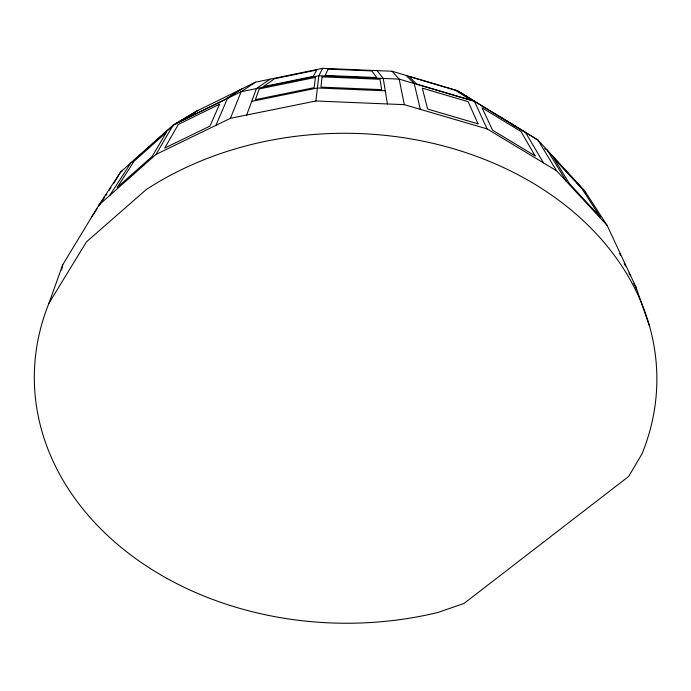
<?xml version="1.0" encoding="UTF-8"?>
<svg xmlns="http://www.w3.org/2000/svg" width="691" height="691" viewBox="0 0 691 691"><rect width="100%" height="100%" fill="white"/><g stroke="black" fill="none" stroke-linecap="round" stroke-linejoin="round"><path stroke-width="1.04" d="M48.975 303.202L86.496 241.815L146.155 189.645A311.278 244.977 0.4 0 1 519.554 175.566A311.278 244.977 0.4 0 1 641.974 453.935L628.629 476.488L464.024 603.442L437.947 612.459A311.278 244.977 0.4 0 1 124.743 550.312A311.278 244.977 0.4 0 1 48.975 303.202L62.726 264.757L98.917 205.037L156.019 154.421L230.414 118.308L315.873 100.99L318.836 75.751L322.68 68.331L392.03 71.242L457.209 90.59L537.961 140.04L584.612 190.733L607.147 225.456L636.074 287.387L649.661 326.644M61.542 270.017L62.726 264.757M246.661 115.017L256.439 88.56L269.939 79.206M230.414 118.308L241.133 91.704L255.497 82.177L322.68 68.331M215.946 125.33L227.486 98.407L242.593 88.517M156.019 154.421L173.225 125.028L196.469 111.173L255.497 82.177M113.868 183.184L120.709 171.904L173.225 125.028L241.133 91.704L318.836 75.751L399.165 79.111L474.475 101.413L537.961 140.04L556.549 170.763L607.147 225.456M109.627 195.544L130.927 162.782L133.588 161.029M91.808 216.767L97.034 208.812M98.778 206.16L100.515 203.508M102.259 200.856L104.583 197.324M105.74 195.553L106.898 193.791M109.221 190.25L110.966 187.598M98.917 205.037L120.709 171.904L122.506 170.712M133.864 160.416L135.462 158.99M137.06 157.565L161.003 136.196M163.396 134.054L173.985 125.14M194.05 113.333L196.469 111.173M239.768 89.985L225.603 99.228L176.481 123.335L197.963 110.525M175.79 124.06L177.596 122.981M179.401 121.901L182.113 120.286M183.918 119.206L185.724 118.126M187.537 117.047L193.851 113.272M251.697 101.387L317.402 87.982L385.258 90.806M315.873 100.99L404.321 104.661L487.103 128.897L556.549 170.763M499.394 116.269L525.557 132.491L543.463 162.877M459.981 92.283L476.134 102.406M457.209 90.59L474.475 101.413L487.103 128.897M544.724 148.608L547.393 150.292L566.456 181.474M406.222 75.449L414.22 83.568L420.318 109.342M512.506 124.242L513.897 125.736M548.118 151.519L558.155 162.428M561.023 165.546L574.653 180.351M576.812 182.692L580.397 186.587M392.03 71.242L399.165 79.111L404.321 104.661M377.053 70.612L383.246 78.446L387.401 103.952M628.991 273.144L630.676 275.839M633.811 283.768L636.074 287.387L636.299 289.486M584.612 190.733L585.977 193.644M619.594 253.442L620.509 255.394M624.154 263.211L625.528 266.147M322.075 76.848L320.961 87.109L381.657 89.64L380.05 79.275L322.075 76.848M315.45 77.383L314.163 87.653L255.394 99.651L259.289 88.906L315.45 77.383M219.608 104.194L209.96 126.082L164.726 148.064L178.33 124.423L219.608 104.194M328.139 69.1L325.176 75.414L376.725 77.573L371.767 70.923L328.139 69.1M316.824 70.007L313.265 76.373L263.314 86.634L274.508 78.722L316.824 70.007M166.315 132.465L152.184 156.391L117.142 187.477L134.158 161.158L166.315 132.465M478.025 123.836L427.634 109.057L422.322 88.137L468.178 101.698L478.025 123.836M455.265 90.201L409.046 76.485L416.613 84.06L471.167 100.212L455.265 90.201M535.11 155.855L492.562 130.184L482.059 107.813L520.91 131.437L535.11 155.855M600.168 216.87L569.427 183.616L553.828 158.239L582.124 188.963L600.168 216.87"/></g></svg>
